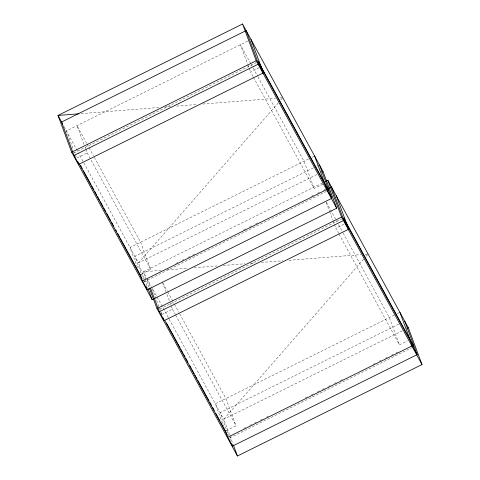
<?xml version="1.0" encoding="UTF-8"?>
<svg xmlns="http://www.w3.org/2000/svg" width="480" height="480" viewBox="0 0 480 480"><rect width="100%" height="100%" fill="white"/><g stroke="black" fill="none" stroke-linecap="round" stroke-linejoin="round"><path stroke-width="0.36" stroke-dasharray="2.4 1.8" d="M278.358 102.804L138.462 262.908L144.396 278.868M280.824 99.984L282.792 97.734M363.666 259.128L223.77 419.232L229.704 435.186M366.126 256.308L368.094 254.052M247.674 41.082L66.42 130.89L73.434 149.748M73.788 153.066L256.338 62.616M85.842 149.394L87.144 152.886L76.554 158.13L74.448 152.478M253.026 76.512L250.524 71.928L259.134 67.668M308.646 158.97L130.038 247.47L137.832 268.422M311.916 157.35L313.938 156.348M313.398 167.874L134.874 256.326L143.418 279.306M316.752 166.212L318.762 165.216M316.986 174.456L138.462 262.908L78.474 152.97M322.494 182.982L143.298 271.77L149.232 287.724M140.832 274.38L150.756 269.46L140.628 242.22L93.81 156.426M253.386 77.172L314.142 188.508L324.072 183.588M175.818 263.478L177.828 262.482M181.854 260.484L183.87 259.488M187.896 257.49L189.912 256.494M192.594 255.162L194.61 254.166M243.6 229.89L245.616 228.894M249.642 226.896L251.658 225.9M255.684 223.908L257.694 222.906M311.388 196.302L313.398 195.306M317.43 193.314L319.44 192.312M323.466 190.32L325.482 189.324M143.736 281.946L326.292 191.496M159.762 309.06L341.646 218.94M161.856 314.454L172.446 309.204L166.212 292.446M338.688 233.49L335.832 228.252L343.77 224.316M394.536 315.006L215.34 403.794L224.172 427.542M397.218 313.674L399.24 312.672M398.7 324.198L220.176 412.65L228.72 435.63M402.288 330.78L223.77 419.232L151.56 286.914M226.134 430.704L236.064 425.784L225.93 398.544L179.112 312.75M339.048 234.15L399.444 344.832L407.388 340.896M243.672 428.448L245.682 427.446M249.708 425.454L251.724 424.458M254.406 423.126L256.422 422.13M260.448 420.132L262.464 419.136M266.49 417.138L268.5 416.142M305.418 397.854L307.428 396.858M311.454 394.86L313.47 393.864M317.496 391.866L319.512 390.87M322.194 389.538L324.21 388.542M328.236 386.544L330.246 385.548M334.272 383.556L336.288 382.554M340.314 380.562L342.33 379.566M373.2 364.266L375.216 363.27M379.242 361.272L381.252 360.276M385.284 358.284L387.294 357.282M391.32 355.29L393.336 354.288M396.018 352.962L398.034 351.966M229.716 437.934L411.594 347.82M81.15 113.622L158.82 107.502M164.796 107.028L170.766 106.56M176.742 106.092L196.908 104.502M202.884 104.028L275.328 98.322M279.804 97.968L282.048 97.788M161.226 270.36L143.298 271.77L146.532 277.698M167.196 269.886L188.112 268.242M194.082 267.768L217.236 265.944M223.212 265.47L244.866 263.766M250.842 263.298L255.324 262.944M261.3 262.47L282.96 260.766M288.93 260.292L361.374 254.586M365.112 254.292L367.35 254.112M250.758 63.684L240.396 44.688L247.668 64.248M251.118 64.338L257.55 76.128M257.91 76.782L304.014 161.268L314.142 188.508M326.412 202.32L336.066 220.008M336.42 220.662L337.134 221.97M338.568 224.592L342.852 232.452M343.212 233.106L389.316 317.592L399.444 344.832M86.664 143.328L77.01 125.64L84.024 144.504M87.018 143.982L93.45 155.772M163.032 283.278L167.316 291.138M167.676 291.792L174.108 303.576M174.468 304.236L178.758 312.096M87.144 152.886L150.756 269.46M172.446 309.204L175.308 314.448M175.662 315.102L236.064 425.784M64.104 126.636L78.114 152.316M146.892 278.352L151.2 286.254M160.884 312.672L162.93 316.416M326.22 202.41L329.334 210.792M329.598 211.488L332.712 219.87M332.97 220.572L335.832 228.252M247.932 64.944L248.97 67.74M249.228 68.436L250.524 71.928M229.962 435.882L233.052 444.204M229.758 438.414L230.532 440.502M162.318 281.964L165.954 291.744M152.244 288.606L161.598 313.758M147.408 279.744L150 286.71M144.654 279.558L147.75 287.886M143.676 280.002L144.456 282.09M85.062 147.294L85.584 148.692"/><path stroke-width="0.72" d="M242.562 24L57.996 115.446L71.67 152.214L152.136 299.676L336.702 208.23L323.028 171.462L242.562 24L256.23 60.768L336.702 208.23M71.67 152.214L256.23 60.768M74.016 155.454L258.582 64.008L246.15 30.582L61.59 122.028L74.016 155.454L78.852 164.316L263.418 72.864L250.986 39.444M321.684 172.128L323.028 171.462M325.176 181.656L327.864 180.324L408.33 327.786L422.004 364.554L237.438 456L156.972 308.538L149.49 288.42M328.098 188.568L331.452 186.906L343.884 220.332L348.72 229.188L164.154 320.64L159.324 311.778L150.516 288.102M319.434 164.88L331.866 198.306L147.3 289.752L142.47 280.89L327.03 189.444L314.598 156.018M156.972 308.538L341.538 217.092L327.864 180.324M159.324 311.778L343.884 220.332M406.986 328.452L408.33 327.786M404.742 321.204L417.168 354.63L232.608 446.076L227.772 437.214L412.332 345.768L399.906 312.342M78.906 113.802L57.996 115.446L62.664 124.008M258.582 64.008L263.418 72.864M327.03 189.444L331.866 198.306M412.332 345.768L417.168 354.63M341.538 217.092L422.004 364.554M80.598 165.54L81.312 166.854M81.558 167.298L82.272 168.612M83.46 170.79L88.122 179.328M88.344 179.742L90.984 184.578M91.704 185.892L93.852 189.834M94.566 191.142L96.72 195.084M97.434 196.398L99.582 200.334M100.302 201.648L103.002 206.598M103.716 207.906L105.858 211.836M106.572 213.144L107.286 214.452M107.466 214.776L109.254 218.058M109.434 218.382L110.688 220.686M111.408 222L112.122 223.314M112.29 223.626L113.556 225.936M115.704 229.878L116.418 231.192M117.654 233.448L119.796 237.378M120.51 238.686L122.658 242.616M122.868 243.006L125.514 247.854M125.736 248.262L128.376 253.098M128.604 253.512L131.232 258.336M131.466 258.762L139.452 273.396M139.704 273.864L140.424 275.178M166.5 322.968L168.768 327.114M169.002 327.552L171.63 332.37M171.864 332.79L174.498 337.62M174.72 338.034L177.366 342.87M177.582 343.272L180.228 348.126M180.948 349.44L181.662 350.748M181.872 351.132L183.096 353.376M183.81 354.69L185.088 357.024M185.802 358.332L186.516 359.646M186.678 359.94L187.944 362.262M189.546 365.196L191.334 368.478M192.054 369.786L194.202 373.728M194.916 375.042L197.07 378.978M197.784 380.292L200.454 385.188M200.652 385.542L203.316 390.426M203.514 390.798L206.172 395.664M206.382 396.048L209.034 400.902M209.748 402.216L210.462 403.524M210.678 403.926L211.398 405.24M212.604 407.454L213.318 408.762M213.546 409.176L214.26 410.49M215.82 413.346L217.254 415.968M217.488 416.4L220.11 421.206M220.824 422.52L222.972 426.45M223.686 427.758L225.474 431.034M79.254 163.776L141.948 278.664M164.556 320.1L227.25 434.982M336.288 195.768L348.72 229.188M233.31 444.9L237.438 456M231.828 443.988L232.608 446.076M225.18 430.254L227.772 437.214M163.122 317.85L164.154 320.64M148.008 288.576L152.136 299.676M146.01 286.272L147.3 289.752M140.136 274.626L142.47 280.89M77.814 161.526L78.852 164.316M327.492 188.322L258.354 61.62L259.164 63.792L328.302 190.494L327.492 188.322M412.8 344.646L343.656 217.944L344.466 220.116L413.604 346.818L412.8 344.646"/></g></svg>
